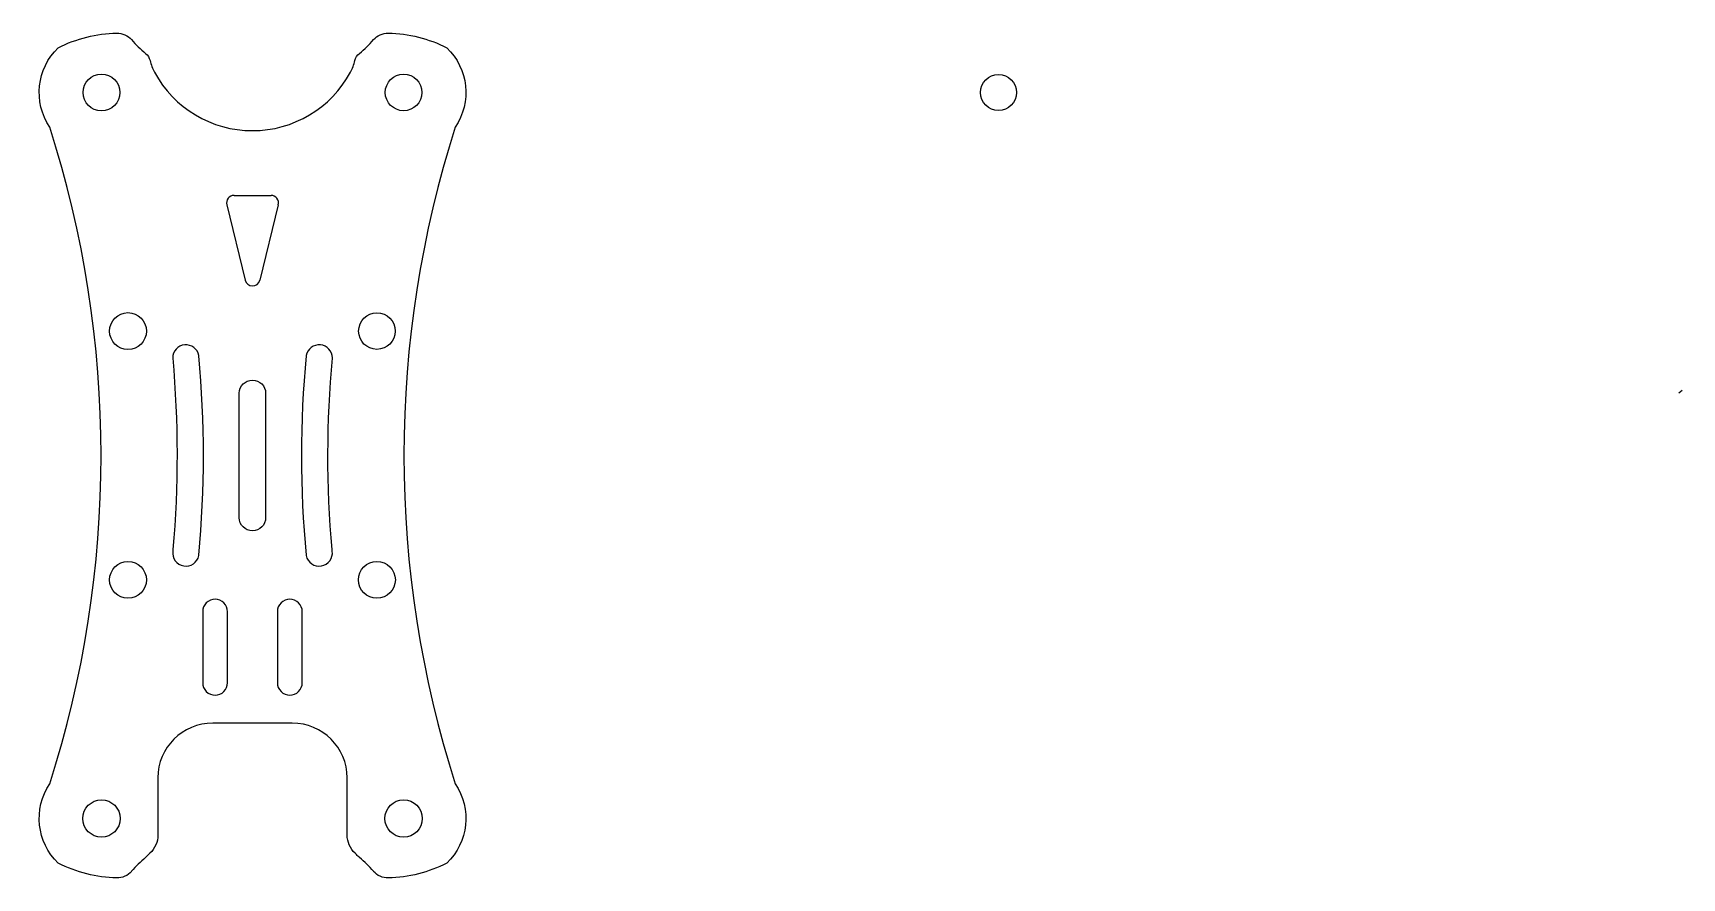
# Model space of a CAD drawing. Header units: millimetres. Extents: x -145 to -13, y 0 to 68.
import ezdxf

# ---------------------------------------------------------------- set-up
doc = ezdxf.new("R2010")
doc.units = ezdxf.units.MM
doc.layers.get('0').update_dxf_attribs({"linetype": 'CONTINUOUS'})

msp = doc.modelspace()

# ---------------------------------------------------------------- linework, layer by layer
for p, q in [((-129.07, 54.9), (-126.1, 54.9)), ((-129.65, 54.14), (-128.17, 48.08)), ((-125.52, 54.14), (-127, 48.08)), ((-12.74, 39.2), (-13, 39)), ((-124.39, 12.48), (-130.78, 12.48)), ((-135.19, 8.07), (-135.19, 3.48)), ((-119.98, 3.48), (-119.98, 8.07))]:
    msp.add_line(p, q)
for points in [[(-133.99, 26.3, 0.971573), (-131.9, 25.95, 0.026098), (-131.9, 25.97, 0.046193), (-131.9, 42, 0.025853), (-131.9, 42.03, 0.900149), (-134, 41.84, 0.0261), (-134, 41.81, -0.044354), (-133.98, 26.42, -0.012952)], [(-123.28, 42, 0.046193), (-123.28, 25.97, 0.026098), (-123.27, 25.95, 0.971573), (-121.18, 26.3, -0.012952), (-121.2, 26.42, -0.044354), (-121.17, 41.81, 0.0261), (-121.17, 41.84, 0.900149), (-123.27, 42.03, 0.025853)], [(-126.53, 38.99), (-126.53, 28.99, -1), (-128.65, 28.99), (-128.65, 38.99, -1)], [(-129.59, 15.72), (-129.59, 21.43, 0.414214), (-130.59, 22.43, 0.414214), (-131.59, 21.43), (-131.59, 16.05), (-131.59, 15.72, 0.414214), (-130.59, 14.72, 0.414214)], [(-123.59, 15.72), (-123.59, 21.43, 0.414214), (-124.59, 22.43, 0.414214), (-125.59, 21.43), (-125.59, 16.05), (-125.59, 15.72, 0.414214), (-124.59, 14.72, 0.414214)]]:
    msp.add_lwpolyline(points, format="xyb", close=True)
for centre, radius in [((-139.72, 63.17), 1.48), ((-115.45, 63.17), 1.47), ((-67.65, 63.17), 1.45), ((-137.59, 43.99), 1.48), ((-117.59, 43.99), 1.47), ((-137.59, 23.99), 1.48), ((-117.59, 23.99), 1.48), ((-139.72, 4.81), 1.5), ((-115.45, 4.81), 1.5)]:
    msp.add_circle(centre, radius)
at = {"extrusion": (0, 0, -1)}
for centre, radius, start, end in [((138.2, 56.77), 11.18, 63.4473, 88.5064), ((138.45, 66.44), 1.5, 88.6098, 139.456), ((116.72, 66.44), 1.5, 40.544, 91.3902), ((116.97, 56.77), 11.18, 91.4936, 116.5527), ((139.72, 63.17), 5, -33.8783, 46.0163), ((136.86, 65.48), 1.07, 129.3929, 166.1183), ((118.32, 65.48), 1.07, 13.8817, 50.6071), ((115.45, 63.17), 5, 133.9837, 213.8783), ((139.72, 4.81), 5, -46.0163, 33.8783), ((115.45, 4.81), 5, 146.1217, 226.0163), ((137.19, 3.48), 2, 180, 227.0641), ((117.98, 3.48), 2, -47.0641, 0), ((136.86, 2.5), 1.07, 222.3027, 230.6071), ((118.32, 2.5), 1.07, 309.3929, 317.6973), ((138.2, 11.21), 11.18, 271.4936, 296.5527), ((138.45, 1.53), 1.5, 220.544, 271.3902), ((116.72, 1.53), 1.5, 268.6098, 319.456), ((116.97, 11.21), 11.18, 243.4473, 268.5064)]:
    msp.add_arc(centre, radius, start, end, dxfattribs=at)
for centre, radius, start, end in [((-130.98, 72.74), 8.27, 220.0579, 231.0938), ((-124.19, 72.74), 8.27, 308.9062, 319.9421), ((-131.93, 66.69), 4, 193.8817, 208.3213), ((-123.24, 66.69), 4, 331.6787, 346.1183), ((-127.59, 69.04), 8.94, 208.3213, 331.6787), ((-226.23, 33.99), 86.48, -17.7698, 17.7698), ((-28.94, 33.99), 86.48, 162.2302, 197.7698), ((-129.07, 54.3), 0.6, 90, 195.2064), ((-126.1, 54.3), 0.6, -15.2173, 89.9945), ((-127.59, 48.22), 0.6, 192.3145, 346.2712), ((-130.78, 8.07), 4.41, 90, 180), ((-124.39, 8.07), 4.41, 0, 90), ((-130.98, -4.76), 8.27, 128.9062, 139.9421), ((-133.11, -0.91), 4, 132.9359, 137.6973), ((-122.07, -0.91), 4, 42.3027, 47.0641), ((-124.19, -4.76), 8.27, 40.0579, 51.0938)]:
    msp.add_arc(centre, radius, start, end)

doc.saveas('drawing.dxf')
